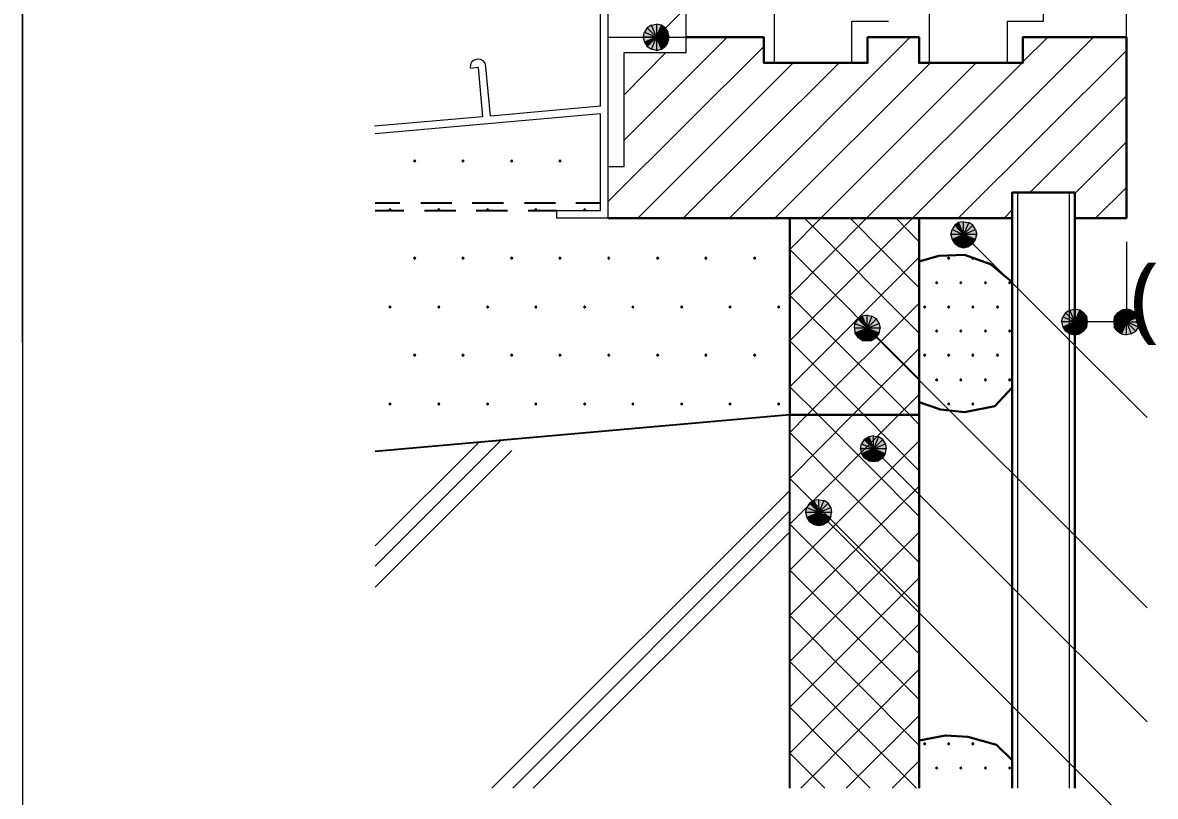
# Model space of a CAD drawing. Header units: millimetres. Extents: x 0 to 420, y 0 to 297.
# Drawn here: x 118.17 to 161.9, y 174.21 to 204.08 of the extents above; entities that cross this region are included whole.
import ezdxf
from ezdxf.enums import TextEntityAlignment as Align

# ---------------------------------------------------------------- set-up
doc = ezdxf.new("R2010")
doc.units = ezdxf.units.MM
doc.styles.add('kst32b', font='NotoSansJP-Variable.ttf')

msp = doc.modelspace()

# ---------------------------------------------------------------- hatches: boundary and pattern name
h = msp.add_hatch(color=7)
h.paths.add_polyline_path([(142.282, 203.877), (142.177, 203.708), (142.642, 203.517), (142.282, 203.877)])
h.paths.add_polyline_path([(142.177, 203.708), (142.642, 203.517), (142.134, 203.517), (142.177, 203.708)])
h.paths.add_polyline_path([(142.642, 203.517), (142.134, 203.517), (142.177, 203.327), (142.642, 203.517)])
h = msp.add_hatch(color=7)
h.paths.add_polyline_path([(142.833, 203.983), (142.642, 204.025), (142.642, 203.517), (142.833, 203.983)])
h.paths.add_polyline_path([(142.642, 204.025), (142.642, 203.517), (142.452, 203.983), (142.642, 204.025)])
h.paths.add_polyline_path([(142.642, 203.517), (142.452, 203.983), (142.282, 203.877), (142.642, 203.517)])
h = msp.add_hatch(color=7)
h.paths.add_polyline_path([(143.129, 203.517), (143.087, 203.708), (142.642, 203.517), (143.129, 203.517)])
h.paths.add_polyline_path([(143.087, 203.708), (142.642, 203.517), (142.981, 203.877), (143.087, 203.708)])
h.paths.add_polyline_path([(142.642, 203.517), (142.981, 203.877), (142.833, 203.983), (142.642, 203.517)])
for points in [[(142.177, 203.327), (142.282, 203.158), (142.642, 203.517), (142.177, 203.327)], [(133.308, 198.776), (133.287, 198.755), (133.265, 198.734), (133.287, 198.713), (133.308, 198.691), (133.329, 198.713), (133.35, 198.734), (133.329, 198.755), (133.308, 198.776)], [(135.17, 198.776), (135.149, 198.755), (135.128, 198.734), (135.149, 198.713), (135.17, 198.691), (135.192, 198.713), (135.213, 198.734), (135.192, 198.755), (135.17, 198.776)], [(137.054, 198.776), (137.033, 198.755), (137.012, 198.734), (137.033, 198.713), (137.054, 198.691), (137.075, 198.713), (137.096, 198.734), (137.075, 198.755), (137.054, 198.776)], [(138.917, 198.776), (138.896, 198.755), (138.875, 198.734), (138.896, 198.713), (138.917, 198.691), (138.938, 198.713), (138.959, 198.734), (138.938, 198.755), (138.917, 198.776)], [(132.355, 196.892), (132.334, 196.871), (132.313, 196.85), (132.334, 196.829), (132.355, 196.808), (132.376, 196.829), (132.397, 196.85), (132.376, 196.871), (132.355, 196.892)], [(134.239, 196.892), (134.218, 196.871), (134.197, 196.85), (134.218, 196.829), (134.239, 196.808), (134.26, 196.829), (134.281, 196.85), (134.26, 196.871), (134.239, 196.892)], [(136.123, 196.892), (136.102, 196.871), (136.08, 196.85), (136.102, 196.829), (136.123, 196.808), (136.144, 196.829), (136.165, 196.85), (136.144, 196.871), (136.123, 196.892)], [(137.986, 196.892), (137.964, 196.871), (137.943, 196.85), (137.964, 196.829), (137.986, 196.808), (138.007, 196.829), (138.028, 196.85), (138.007, 196.871), (137.986, 196.892)], [(139.869, 196.892), (139.848, 196.871), (139.827, 196.85), (139.848, 196.829), (139.869, 196.808), (139.891, 196.829), (139.912, 196.85), (139.891, 196.871), (139.869, 196.892)], [(154.305, 196.363), (154.157, 196.257), (154.496, 195.897), (154.305, 196.363)], [(133.308, 195.03), (133.287, 195.008), (133.265, 194.987), (133.287, 194.966), (133.308, 194.945), (133.329, 194.966), (133.35, 194.987), (133.329, 195.008), (133.308, 195.03)], [(135.17, 195.03), (135.149, 195.008), (135.128, 194.987), (135.149, 194.966), (135.17, 194.945), (135.192, 194.966), (135.213, 194.987), (135.192, 195.008), (135.17, 195.03)], [(137.054, 195.03), (137.033, 195.008), (137.012, 194.987), (137.033, 194.966), (137.054, 194.945), (137.075, 194.966), (137.096, 194.987), (137.075, 195.008), (137.054, 195.03)], [(138.917, 195.03), (138.896, 195.008), (138.875, 194.987), (138.896, 194.966), (138.917, 194.945), (138.938, 194.966), (138.959, 194.987), (138.938, 195.008), (138.917, 195.03)], [(140.801, 195.03), (140.779, 195.008), (140.758, 194.987), (140.779, 194.966), (140.801, 194.945), (140.822, 194.966), (140.843, 194.987), (140.822, 195.008), (140.801, 195.03)], [(142.685, 195.03), (142.663, 195.008), (142.642, 194.987), (142.663, 194.966), (142.685, 194.945), (142.706, 194.966), (142.727, 194.987), (142.706, 195.008), (142.685, 195.03)], [(144.547, 195.03), (144.526, 195.008), (144.505, 194.987), (144.526, 194.966), (144.547, 194.945), (144.568, 194.966), (144.59, 194.987), (144.568, 195.008), (144.547, 195.03)], [(146.431, 195.03), (146.41, 195.008), (146.389, 194.987), (146.41, 194.966), (146.431, 194.945), (146.452, 194.966), (146.473, 194.987), (146.452, 195.008), (146.431, 195.03)], [(153.924, 195.03), (153.903, 195.008), (153.882, 194.987), (153.903, 194.966), (153.924, 194.945), (153.945, 194.966), (153.966, 194.987), (153.945, 195.008), (153.924, 195.03)], [(154.855, 195.03), (154.834, 195.008), (154.813, 194.987), (154.834, 194.966), (154.855, 194.945), (154.877, 194.966), (154.898, 194.987), (154.877, 195.008), (154.855, 195.03)], [(153.458, 194.077), (153.437, 194.056), (153.416, 194.035), (153.437, 194.014), (153.458, 193.992), (153.479, 194.014), (153.501, 194.035), (153.479, 194.056), (153.458, 194.077)], [(154.39, 194.077), (154.369, 194.056), (154.347, 194.035), (154.369, 194.014), (154.39, 193.992), (154.411, 194.014), (154.432, 194.035), (154.411, 194.056), (154.39, 194.077)], [(155.342, 194.077), (155.321, 194.056), (155.3, 194.035), (155.321, 194.014), (155.342, 193.992), (155.363, 194.014), (155.385, 194.035), (155.363, 194.056), (155.342, 194.077)], [(156.274, 194.077), (156.252, 194.056), (156.231, 194.035), (156.252, 194.014), (156.274, 193.992), (156.295, 194.014), (156.316, 194.035), (156.295, 194.056), (156.274, 194.077)], [(132.355, 193.146), (132.334, 193.125), (132.313, 193.104), (132.334, 193.082), (132.355, 193.061), (132.376, 193.082), (132.397, 193.104), (132.376, 193.125), (132.355, 193.146)], [(134.239, 193.146), (134.218, 193.125), (134.197, 193.104), (134.218, 193.082), (134.239, 193.061), (134.26, 193.082), (134.281, 193.104), (134.26, 193.125), (134.239, 193.146)], [(136.123, 193.146), (136.102, 193.125), (136.08, 193.104), (136.102, 193.082), (136.123, 193.061), (136.144, 193.082), (136.165, 193.104), (136.144, 193.125), (136.123, 193.146)], [(137.986, 193.146), (137.964, 193.125), (137.943, 193.104), (137.964, 193.082), (137.986, 193.061), (138.007, 193.082), (138.028, 193.104), (138.007, 193.125), (137.986, 193.146)], [(139.869, 193.146), (139.848, 193.125), (139.827, 193.104), (139.848, 193.082), (139.869, 193.061), (139.891, 193.082), (139.912, 193.104), (139.891, 193.125), (139.869, 193.146)], [(141.732, 193.146), (141.711, 193.125), (141.69, 193.104), (141.711, 193.082), (141.732, 193.061), (141.753, 193.082), (141.774, 193.104), (141.753, 193.125), (141.732, 193.146)], [(143.616, 193.146), (143.595, 193.125), (143.574, 193.104), (143.595, 193.082), (143.616, 193.061), (143.637, 193.082), (143.658, 193.104), (143.637, 193.125), (143.616, 193.146)], [(145.479, 193.146), (145.457, 193.125), (145.436, 193.104), (145.457, 193.082), (145.479, 193.061), (145.5, 193.082), (145.521, 193.104), (145.5, 193.125), (145.479, 193.146)], [(147.362, 193.146), (147.341, 193.125), (147.32, 193.104), (147.341, 193.082), (147.362, 193.061), (147.384, 193.082), (147.405, 193.104), (147.384, 193.125), (147.362, 193.146)], [(152.993, 193.146), (152.971, 193.125), (152.95, 193.104), (152.971, 193.082), (152.993, 193.061), (153.014, 193.082), (153.035, 193.104), (153.014, 193.125), (152.993, 193.146)], [(153.924, 193.146), (153.903, 193.125), (153.882, 193.104), (153.903, 193.082), (153.924, 193.061), (153.945, 193.082), (153.966, 193.104), (153.945, 193.125), (153.924, 193.146)], [(154.855, 193.146), (154.834, 193.125), (154.813, 193.104), (154.834, 193.082), (154.855, 193.061), (154.877, 193.082), (154.898, 193.104), (154.877, 193.125), (154.855, 193.146)], [(155.808, 193.146), (155.787, 193.125), (155.766, 193.104), (155.787, 193.082), (155.808, 193.061), (155.829, 193.082), (155.85, 193.104), (155.829, 193.125), (155.808, 193.146)], [(150.58, 192.744), (150.41, 192.638), (150.77, 192.278), (150.58, 192.744)], [(159.258, 192.32), (159.279, 192.532), (158.792, 192.532), (159.258, 192.32)], [(160.316, 192.722), (160.295, 192.532), (160.782, 192.532), (160.316, 192.722)], [(153.458, 192.214), (153.437, 192.193), (153.416, 192.172), (153.437, 192.151), (153.458, 192.13), (153.479, 192.151), (153.501, 192.172), (153.479, 192.193), (153.458, 192.214)], [(154.39, 192.214), (154.369, 192.193), (154.347, 192.172), (154.369, 192.151), (154.39, 192.13), (154.411, 192.151), (154.432, 192.172), (154.411, 192.193), (154.39, 192.214)], [(155.342, 192.214), (155.321, 192.193), (155.3, 192.172), (155.321, 192.151), (155.342, 192.13), (155.363, 192.151), (155.385, 192.172), (155.363, 192.193), (155.342, 192.214)], [(156.274, 192.214), (156.252, 192.193), (156.231, 192.172), (156.252, 192.151), (156.274, 192.13), (156.295, 192.151), (156.316, 192.172), (156.295, 192.193), (156.274, 192.214)], [(133.308, 191.283), (133.287, 191.262), (133.265, 191.241), (133.287, 191.22), (133.308, 191.198), (133.329, 191.22), (133.35, 191.241), (133.329, 191.262), (133.308, 191.283)], [(135.17, 191.283), (135.149, 191.262), (135.128, 191.241), (135.149, 191.22), (135.17, 191.198), (135.192, 191.22), (135.213, 191.241), (135.192, 191.262), (135.17, 191.283)], [(137.054, 191.283), (137.033, 191.262), (137.012, 191.241), (137.033, 191.22), (137.054, 191.198), (137.075, 191.22), (137.096, 191.241), (137.075, 191.262), (137.054, 191.283)], [(138.917, 191.283), (138.896, 191.262), (138.875, 191.241), (138.896, 191.22), (138.917, 191.198), (138.938, 191.22), (138.959, 191.241), (138.938, 191.262), (138.917, 191.283)], [(140.801, 191.283), (140.779, 191.262), (140.758, 191.241), (140.779, 191.22), (140.801, 191.198), (140.822, 191.22), (140.843, 191.241), (140.822, 191.262), (140.801, 191.283)], [(142.685, 191.283), (142.663, 191.262), (142.642, 191.241), (142.663, 191.22), (142.685, 191.198), (142.706, 191.22), (142.727, 191.241), (142.706, 191.262), (142.685, 191.283)], [(144.547, 191.283), (144.526, 191.262), (144.505, 191.241), (144.526, 191.22), (144.547, 191.198), (144.568, 191.22), (144.59, 191.241), (144.568, 191.262), (144.547, 191.283)], [(146.431, 191.283), (146.41, 191.262), (146.389, 191.241), (146.41, 191.22), (146.431, 191.198), (146.452, 191.22), (146.473, 191.241), (146.452, 191.262), (146.431, 191.283)], [(152.993, 191.283), (152.971, 191.262), (152.95, 191.241), (152.971, 191.22), (152.993, 191.198), (153.014, 191.22), (153.035, 191.241), (153.014, 191.262), (152.993, 191.283)], [(153.924, 191.283), (153.903, 191.262), (153.882, 191.241), (153.903, 191.22), (153.924, 191.198), (153.945, 191.22), (153.966, 191.241), (153.945, 191.262), (153.924, 191.283)], [(154.855, 191.283), (154.834, 191.262), (154.813, 191.241), (154.834, 191.22), (154.855, 191.198), (154.877, 191.22), (154.898, 191.241), (154.877, 191.262), (154.855, 191.283)], [(155.808, 191.283), (155.787, 191.262), (155.766, 191.241), (155.787, 191.22), (155.808, 191.198), (155.829, 191.22), (155.85, 191.241), (155.829, 191.262), (155.808, 191.283)], [(153.458, 190.331), (153.437, 190.309), (153.416, 190.288), (153.437, 190.267), (153.458, 190.246), (153.479, 190.267), (153.501, 190.288), (153.479, 190.309), (153.458, 190.331)], [(154.39, 190.331), (154.369, 190.309), (154.347, 190.288), (154.369, 190.267), (154.39, 190.246), (154.411, 190.267), (154.432, 190.288), (154.411, 190.309), (154.39, 190.331)], [(155.342, 190.331), (155.321, 190.309), (155.3, 190.288), (155.321, 190.267), (155.342, 190.246), (155.363, 190.267), (155.385, 190.288), (155.363, 190.309), (155.342, 190.331)], [(156.274, 190.331), (156.252, 190.309), (156.231, 190.288), (156.252, 190.267), (156.274, 190.246), (156.295, 190.267), (156.316, 190.288), (156.295, 190.309), (156.274, 190.331)], [(132.355, 189.399), (132.334, 189.378), (132.313, 189.357), (132.334, 189.336), (132.355, 189.315), (132.376, 189.336), (132.397, 189.357), (132.376, 189.378), (132.355, 189.399)], [(134.239, 189.399), (134.218, 189.378), (134.197, 189.357), (134.218, 189.336), (134.239, 189.315), (134.26, 189.336), (134.281, 189.357), (134.26, 189.378), (134.239, 189.399)], [(136.123, 189.399), (136.102, 189.378), (136.08, 189.357), (136.102, 189.336), (136.123, 189.315), (136.144, 189.336), (136.165, 189.357), (136.144, 189.378), (136.123, 189.399)], [(137.986, 189.399), (137.964, 189.378), (137.943, 189.357), (137.964, 189.336), (137.986, 189.315), (138.007, 189.336), (138.028, 189.357), (138.007, 189.378), (137.986, 189.399)], [(139.869, 189.399), (139.848, 189.378), (139.827, 189.357), (139.848, 189.336), (139.869, 189.315), (139.891, 189.336), (139.912, 189.357), (139.891, 189.378), (139.869, 189.399)], [(141.732, 189.399), (141.711, 189.378), (141.69, 189.357), (141.711, 189.336), (141.732, 189.315), (141.753, 189.336), (141.774, 189.357), (141.753, 189.378), (141.732, 189.399)], [(143.616, 189.399), (143.595, 189.378), (143.574, 189.357), (143.595, 189.336), (143.616, 189.315), (143.637, 189.336), (143.658, 189.357), (143.637, 189.378), (143.616, 189.399)], [(145.479, 189.399), (145.457, 189.378), (145.436, 189.357), (145.457, 189.336), (145.479, 189.315), (145.5, 189.336), (145.521, 189.357), (145.5, 189.378), (145.479, 189.399)], [(147.362, 189.399), (147.341, 189.378), (147.32, 189.357), (147.341, 189.336), (147.362, 189.315), (147.384, 189.336), (147.405, 189.357), (147.384, 189.378), (147.362, 189.399)], [(153.924, 189.399), (153.903, 189.378), (153.882, 189.357), (153.903, 189.336), (153.924, 189.315), (153.945, 189.336), (153.966, 189.357), (153.945, 189.378), (153.924, 189.399)], [(154.855, 189.399), (154.834, 189.378), (154.813, 189.357), (154.834, 189.336), (154.855, 189.315), (154.877, 189.336), (154.898, 189.357), (154.877, 189.378), (154.855, 189.399)], [(150.834, 188.087), (150.664, 187.981), (151.024, 187.621), (150.834, 188.087)], [(148.717, 185.632), (148.548, 185.526), (148.908, 185.166), (148.717, 185.632)], [(152.993, 176.276), (152.971, 176.255), (152.95, 176.234), (152.971, 176.212), (152.993, 176.191), (153.014, 176.212), (153.035, 176.234), (153.014, 176.255), (152.993, 176.276)], [(153.924, 176.276), (153.903, 176.255), (153.882, 176.234), (153.903, 176.212), (153.924, 176.191), (153.945, 176.212), (153.966, 176.234), (153.945, 176.255), (153.924, 176.276)], [(154.855, 176.276), (154.834, 176.255), (154.813, 176.234), (154.834, 176.212), (154.855, 176.191), (154.877, 176.212), (154.898, 176.234), (154.877, 176.255), (154.855, 176.276)], [(153.458, 175.345), (153.437, 175.323), (153.416, 175.302), (153.437, 175.281), (153.458, 175.26), (153.479, 175.281), (153.501, 175.302), (153.479, 175.323), (153.458, 175.345)], [(154.39, 175.345), (154.369, 175.323), (154.347, 175.302), (154.369, 175.281), (154.39, 175.26), (154.411, 175.281), (154.432, 175.302), (154.411, 175.323), (154.39, 175.345)], [(155.342, 175.345), (155.321, 175.323), (155.3, 175.302), (155.321, 175.281), (155.342, 175.26), (155.363, 175.281), (155.385, 175.302), (155.363, 175.323), (155.342, 175.345)], [(156.274, 175.345), (156.252, 175.323), (156.231, 175.302), (156.252, 175.281), (156.274, 175.26), (156.295, 175.281), (156.316, 175.302), (156.295, 175.323), (156.274, 175.345)]]:
    msp.add_hatch(color=7).paths.add_polyline_path(points)
h = msp.add_hatch(color=7)
h.paths.add_polyline_path([(142.282, 203.158), (142.452, 203.052), (142.642, 203.517), (142.282, 203.158)])
h.paths.add_polyline_path([(142.452, 203.052), (142.642, 203.517), (142.642, 203.009), (142.452, 203.052)])
h.paths.add_polyline_path([(142.642, 203.517), (142.642, 203.009), (142.833, 203.052), (142.642, 203.517)])
h = msp.add_hatch(color=7)
h.paths.add_polyline_path([(142.833, 203.052), (142.981, 203.158), (142.642, 203.517), (142.833, 203.052)])
h.paths.add_polyline_path([(142.981, 203.158), (142.642, 203.517), (143.087, 203.327), (142.981, 203.158)])
h.paths.add_polyline_path([(142.642, 203.517), (143.087, 203.327), (143.129, 203.517), (142.642, 203.517)])
h = msp.add_hatch(color=7)
h.paths.add_polyline_path([(154.855, 196.257), (154.707, 196.363), (154.496, 195.897), (154.855, 196.257)])
h.paths.add_polyline_path([(154.707, 196.363), (154.496, 195.897), (154.496, 196.384), (154.707, 196.363)])
h.paths.add_polyline_path([(154.496, 195.897), (154.496, 196.384), (154.305, 196.363), (154.496, 195.897)])
h = msp.add_hatch(color=7)
h.paths.add_polyline_path([(154.157, 196.257), (154.051, 196.088), (154.496, 195.897), (154.157, 196.257)])
h.paths.add_polyline_path([(154.051, 196.088), (154.496, 195.897), (154.009, 195.897), (154.051, 196.088)])
h.paths.add_polyline_path([(154.496, 195.897), (154.009, 195.897), (154.051, 195.707), (154.496, 195.897)])
h = msp.add_hatch(color=7)
h.paths.add_polyline_path([(154.961, 195.707), (155.004, 195.897), (154.496, 195.897), (154.961, 195.707)])
h.paths.add_polyline_path([(155.004, 195.897), (154.496, 195.897), (154.961, 196.088), (155.004, 195.897)])
h.paths.add_polyline_path([(154.496, 195.897), (154.961, 196.088), (154.855, 196.257), (154.496, 195.897)])
h = msp.add_hatch(color=7)
h.paths.add_polyline_path([(154.051, 195.707), (154.157, 195.538), (154.496, 195.897), (154.051, 195.707)])
h.paths.add_polyline_path([(154.157, 195.538), (154.496, 195.897), (154.305, 195.432), (154.157, 195.538)])
h.paths.add_polyline_path([(154.496, 195.897), (154.305, 195.432), (154.496, 195.389), (154.496, 195.897)])
h = msp.add_hatch(color=7)
h.paths.add_polyline_path([(154.496, 195.389), (154.707, 195.432), (154.496, 195.897), (154.496, 195.389)])
h.paths.add_polyline_path([(154.707, 195.432), (154.496, 195.897), (154.855, 195.538), (154.707, 195.432)])
h.paths.add_polyline_path([(154.496, 195.897), (154.855, 195.538), (154.961, 195.707), (154.496, 195.897)])
h = msp.add_hatch(color=7)
h.paths.add_polyline_path([(158.433, 192.871), (158.327, 192.722), (158.792, 192.532), (158.433, 192.871)])
h.paths.add_polyline_path([(158.327, 192.722), (158.792, 192.532), (158.284, 192.532), (158.327, 192.722)])
h.paths.add_polyline_path([(158.792, 192.532), (158.284, 192.532), (158.327, 192.32), (158.792, 192.532)])
h = msp.add_hatch(color=7)
h.paths.add_polyline_path([(158.983, 192.976), (158.792, 193.019), (158.792, 192.532), (158.983, 192.976)])
h.paths.add_polyline_path([(158.792, 193.019), (158.792, 192.532), (158.602, 192.976), (158.792, 193.019)])
h.paths.add_polyline_path([(158.792, 192.532), (158.602, 192.976), (158.433, 192.871), (158.792, 192.532)])
h = msp.add_hatch(color=7)
h.paths.add_polyline_path([(159.279, 192.532), (159.258, 192.722), (158.792, 192.532), (159.279, 192.532)])
h.paths.add_polyline_path([(159.258, 192.722), (158.792, 192.532), (159.131, 192.871), (159.258, 192.722)])
h.paths.add_polyline_path([(158.792, 192.532), (159.131, 192.871), (158.983, 192.976), (158.792, 192.532)])
h = msp.add_hatch(color=7)
h.paths.add_polyline_path([(160.782, 193.019), (160.592, 192.976), (160.782, 192.532), (160.782, 193.019)])
h.paths.add_polyline_path([(160.592, 192.976), (160.782, 192.532), (160.443, 192.871), (160.592, 192.976)])
h.paths.add_polyline_path([(160.782, 192.532), (160.443, 192.871), (160.316, 192.722), (160.782, 192.532)])
h = msp.add_hatch(color=7)
h.paths.add_polyline_path([(161.248, 192.722), (161.142, 192.871), (160.782, 192.532), (161.248, 192.722)])
h.paths.add_polyline_path([(161.142, 192.871), (160.782, 192.532), (160.972, 192.976), (161.142, 192.871)])
h.paths.add_polyline_path([(160.782, 192.532), (160.972, 192.976), (160.782, 193.019), (160.782, 192.532)])
h = msp.add_hatch(color=7)
h.paths.add_polyline_path([(150.41, 192.638), (150.304, 192.469), (150.77, 192.278), (150.41, 192.638)])
h.paths.add_polyline_path([(150.304, 192.469), (150.77, 192.278), (150.283, 192.278), (150.304, 192.469)])
h.paths.add_polyline_path([(150.77, 192.278), (150.283, 192.278), (150.304, 192.087), (150.77, 192.278)])
h = msp.add_hatch(color=7)
h.paths.add_polyline_path([(151.13, 192.638), (150.961, 192.744), (150.77, 192.278), (151.13, 192.638)])
h.paths.add_polyline_path([(150.961, 192.744), (150.77, 192.278), (150.77, 192.786), (150.961, 192.744)])
h.paths.add_polyline_path([(150.77, 192.278), (150.77, 192.786), (150.58, 192.744), (150.77, 192.278)])
h = msp.add_hatch(color=7)
h.paths.add_polyline_path([(151.236, 192.087), (151.278, 192.278), (150.77, 192.278), (151.236, 192.087)])
h.paths.add_polyline_path([(151.278, 192.278), (150.77, 192.278), (151.236, 192.469), (151.278, 192.278)])
h.paths.add_polyline_path([(150.77, 192.278), (151.236, 192.469), (151.13, 192.638), (150.77, 192.278)])
h = msp.add_hatch(color=7)
h.paths.add_polyline_path([(158.327, 192.32), (158.433, 192.172), (158.792, 192.532), (158.327, 192.32)])
h.paths.add_polyline_path([(158.433, 192.172), (158.792, 192.532), (158.602, 192.066), (158.433, 192.172)])
h.paths.add_polyline_path([(158.792, 192.532), (158.602, 192.066), (158.792, 192.024), (158.792, 192.532)])
h = msp.add_hatch(color=7)
h.paths.add_polyline_path([(158.792, 192.024), (158.983, 192.066), (158.792, 192.532), (158.792, 192.024)])
h.paths.add_polyline_path([(158.983, 192.066), (158.792, 192.532), (159.131, 192.172), (158.983, 192.066)])
h.paths.add_polyline_path([(158.792, 192.532), (159.131, 192.172), (159.258, 192.32), (158.792, 192.532)])
h = msp.add_hatch(color=7)
h.paths.add_polyline_path([(160.295, 192.532), (160.316, 192.32), (160.782, 192.532), (160.295, 192.532)])
h.paths.add_polyline_path([(160.316, 192.32), (160.782, 192.532), (160.443, 192.172), (160.316, 192.32)])
h.paths.add_polyline_path([(160.782, 192.532), (160.443, 192.172), (160.592, 192.066), (160.782, 192.532)])
h = msp.add_hatch(color=7)
h.paths.add_polyline_path([(160.592, 192.066), (160.782, 192.024), (160.782, 192.532), (160.592, 192.066)])
h.paths.add_polyline_path([(160.782, 192.024), (160.782, 192.532), (160.972, 192.066), (160.782, 192.024)])
h.paths.add_polyline_path([(160.782, 192.532), (160.972, 192.066), (161.142, 192.172), (160.782, 192.532)])
h = msp.add_hatch(color=7)
h.paths.add_polyline_path([(161.142, 192.172), (161.248, 192.32), (160.782, 192.532), (161.142, 192.172)])
h.paths.add_polyline_path([(161.248, 192.32), (160.782, 192.532), (161.29, 192.532), (161.248, 192.32)])
h.paths.add_polyline_path([(160.782, 192.532), (161.29, 192.532), (161.248, 192.722), (160.782, 192.532)])
h = msp.add_hatch(color=7)
h.paths.add_polyline_path([(150.304, 192.087), (150.41, 191.918), (150.77, 192.278), (150.304, 192.087)])
h.paths.add_polyline_path([(150.41, 191.918), (150.77, 192.278), (150.58, 191.812), (150.41, 191.918)])
h.paths.add_polyline_path([(150.77, 192.278), (150.58, 191.812), (150.77, 191.791), (150.77, 192.278)])
h = msp.add_hatch(color=7)
h.paths.add_polyline_path([(150.77, 191.791), (150.961, 191.812), (150.77, 192.278), (150.77, 191.791)])
h.paths.add_polyline_path([(150.961, 191.812), (150.77, 192.278), (151.13, 191.918), (150.961, 191.812)])
h.paths.add_polyline_path([(150.77, 192.278), (151.13, 191.918), (151.236, 192.087), (150.77, 192.278)])
h = msp.add_hatch(color=7)
h.paths.add_polyline_path([(151.384, 187.981), (151.215, 188.087), (151.024, 187.621), (151.384, 187.981)])
h.paths.add_polyline_path([(151.215, 188.087), (151.024, 187.621), (151.024, 188.129), (151.215, 188.087)])
h.paths.add_polyline_path([(151.024, 187.621), (151.024, 188.129), (150.834, 188.087), (151.024, 187.621)])
h = msp.add_hatch(color=7)
h.paths.add_polyline_path([(150.664, 187.981), (150.559, 187.812), (151.024, 187.621), (150.664, 187.981)])
h.paths.add_polyline_path([(150.559, 187.812), (151.024, 187.621), (150.516, 187.621), (150.559, 187.812)])
h.paths.add_polyline_path([(151.024, 187.621), (150.516, 187.621), (150.559, 187.431), (151.024, 187.621)])
h = msp.add_hatch(color=7)
h.paths.add_polyline_path([(150.559, 187.431), (150.664, 187.283), (151.024, 187.621), (150.559, 187.431)])
h.paths.add_polyline_path([(150.664, 187.283), (151.024, 187.621), (150.834, 187.156), (150.664, 187.283)])
h.paths.add_polyline_path([(151.024, 187.621), (150.834, 187.156), (151.024, 187.134), (151.024, 187.621)])
h = msp.add_hatch(color=7)
h.paths.add_polyline_path([(151.49, 187.431), (151.511, 187.621), (151.024, 187.621), (151.49, 187.431)])
h.paths.add_polyline_path([(151.511, 187.621), (151.024, 187.621), (151.49, 187.812), (151.511, 187.621)])
h.paths.add_polyline_path([(151.024, 187.621), (151.49, 187.812), (151.384, 187.981), (151.024, 187.621)])
h = msp.add_hatch(color=7)
h.paths.add_polyline_path([(151.024, 187.134), (151.215, 187.156), (151.024, 187.621), (151.024, 187.134)])
h.paths.add_polyline_path([(151.215, 187.156), (151.024, 187.621), (151.384, 187.283), (151.215, 187.156)])
h.paths.add_polyline_path([(151.024, 187.621), (151.384, 187.283), (151.49, 187.431), (151.024, 187.621)])
h = msp.add_hatch(color=7)
h.paths.add_polyline_path([(148.548, 185.526), (148.442, 185.356), (148.908, 185.166), (148.548, 185.526)])
h.paths.add_polyline_path([(148.442, 185.356), (148.908, 185.166), (148.4, 185.166), (148.442, 185.356)])
h.paths.add_polyline_path([(148.908, 185.166), (148.4, 185.166), (148.442, 184.975), (148.908, 185.166)])
h = msp.add_hatch(color=7)
h.paths.add_polyline_path([(149.267, 185.526), (149.098, 185.632), (148.908, 185.166), (149.267, 185.526)])
h.paths.add_polyline_path([(149.098, 185.632), (148.908, 185.166), (148.908, 185.653), (149.098, 185.632)])
h.paths.add_polyline_path([(148.908, 185.166), (148.908, 185.653), (148.717, 185.632), (148.908, 185.166)])
h = msp.add_hatch(color=7)
h.paths.add_polyline_path([(149.373, 184.975), (149.394, 185.166), (148.908, 185.166), (149.373, 184.975)])
h.paths.add_polyline_path([(149.394, 185.166), (148.908, 185.166), (149.373, 185.356), (149.394, 185.166)])
h.paths.add_polyline_path([(148.908, 185.166), (149.373, 185.356), (149.267, 185.526), (148.908, 185.166)])
h = msp.add_hatch(color=7)
h.paths.add_polyline_path([(148.442, 184.975), (148.548, 184.806), (148.908, 185.166), (148.442, 184.975)])
h.paths.add_polyline_path([(148.548, 184.806), (148.908, 185.166), (148.717, 184.7), (148.548, 184.806)])
h.paths.add_polyline_path([(148.908, 185.166), (148.717, 184.7), (148.908, 184.658), (148.908, 185.166)])
h = msp.add_hatch(color=7)
h.paths.add_polyline_path([(148.908, 184.658), (149.098, 184.7), (148.908, 185.166), (148.908, 184.658)])
h.paths.add_polyline_path([(149.098, 184.7), (148.908, 185.166), (149.267, 184.806), (149.098, 184.7)])
h.paths.add_polyline_path([(148.908, 185.166), (149.267, 184.806), (149.373, 184.975), (148.908, 185.166)])

# ---------------------------------------------------------------- linework, layer by layer
at = {"lineweight": 13}
for points in [[(118.174, 191.728), (118.174, 285.983), (118.174, 45.995)], [(140.779, 196.532), (140.779, 219.52)], [(143.785, 203.517), (143.785, 219.52)], [(147.193, 202.523), (147.193, 219.52)], [(156.189, 202.523), (156.189, 204.131), (157.586, 204.131), (157.586, 219.52)], [(160.782, 203.517), (160.782, 219.52)], [(153.183, 202.523), (153.183, 215.604)], [(142.642, 203.517), (150.728, 211.603)], [(140.483, 200.85), (140.483, 206.227)], [(150.178, 202.523), (150.178, 204.131), (151.596, 204.131)], [(140.779, 203.517), (143.785, 203.517)], [(141.393, 199.538), (145.373, 203.517)], [(143.785, 202.925), (143.785, 203.517)], [(145.457, 196.532), (152.442, 203.517)], [(152.527, 196.532), (159.512, 203.517)], [(156.782, 202.565), (157.755, 203.517)], [(140.779, 197.167), (146.791, 203.158)], [(141.393, 201.295), (143.002, 202.925)], [(141.393, 198.522), (141.393, 202.925), (143.785, 202.925)], [(154.284, 196.532), (160.782, 203.009)], [(136.058, 202.391), (136.024, 202.508), (135.95, 202.599), (135.847, 202.656), (135.726, 202.67), (135.609, 202.635), (135.517, 202.561), (135.46, 202.458), (135.447, 202.337)], [(141.922, 196.532), (147.913, 202.523)], [(143.679, 196.532), (149.691, 202.523)], [(147.214, 196.532), (153.226, 202.523)], [(148.992, 196.532), (154.982, 202.523)], [(150.749, 196.532), (156.76, 202.523)], [(135.763, 202.353), (135.932, 200.448), (131.762, 200.088)], [(135.763, 202.353), (135.467, 202.311)], [(136.229, 200.47), (136.059, 202.374)], [(157.057, 197.527), (160.782, 201.253)], [(140.483, 200.85), (136.229, 200.47)], [(140.483, 200.554), (131.784, 199.792)], [(140.483, 196.829), (140.483, 200.554)], [(158.792, 197.485), (160.782, 199.475)], [(140.779, 198.522), (141.393, 198.522)], [(159.597, 196.532), (160.782, 197.718)], [(156.591, 174.519), (156.591, 197.527)], [(158.581, 174.519), (158.581, 197.527)], [(140.779, 196.532), (138.79, 196.532), (138.79, 196.829), (140.483, 196.829)], [(156.062, 196.532), (156.379, 196.85)], [(147.786, 195.326), (148.992, 196.532)], [(147.786, 193.548), (150.749, 196.532)], [(147.786, 191.791), (152.527, 196.532)], [(152.781, 192.087), (148.357, 196.532)], [(152.781, 193.844), (150.114, 196.532)], [(152.781, 195.622), (151.892, 196.532)], [(154.496, 195.897), (161.586, 188.828)], [(160.782, 195.622), (160.782, 192.49)], [(152.781, 190.309), (147.786, 195.326)], [(147.786, 190.013), (152.781, 195.03)], [(152.781, 188.553), (152.421, 188.934), (147.786, 193.548)], [(147.786, 188.256), (148.463, 188.934), (152.781, 193.252)], [(160.782, 192.532), (158.792, 192.532)], [(150.77, 192.278), (161.586, 181.483)], [(152.781, 186.775), (150.643, 188.934), (147.786, 191.791)], [(147.786, 186.478), (150.22, 188.934), (152.781, 191.495)], [(152.781, 185.018), (148.886, 188.934), (147.786, 190.013)], [(147.786, 184.721), (151.998, 188.934), (152.781, 189.717)], [(152.781, 183.24), (147.786, 188.256)], [(131.784, 183.092), (136.652, 187.96)], [(131.784, 183.875), (135.784, 187.875)], [(147.786, 182.944), (152.781, 187.939)], [(151.024, 187.621), (161.586, 177.08)], [(131.784, 182.287), (137.054, 187.558)], [(152.781, 181.483), (147.786, 186.478)], [(136.292, 174.519), (147.786, 186.013)], [(147.786, 181.187), (152.781, 186.182)], [(137.096, 174.519), (147.786, 185.229)], [(148.908, 185.166), (161.586, 172.487)], [(152.781, 179.705), (147.786, 184.721)], [(137.88, 174.519), (147.786, 184.425)], [(147.786, 179.409), (152.781, 184.404)], [(152.781, 177.948), (147.786, 182.944)], [(147.786, 177.652), (152.781, 182.647)], [(152.781, 176.17), (147.786, 181.187)], [(147.786, 175.874), (152.781, 180.869)], [(152.675, 174.519), (147.786, 179.409)], [(148.209, 174.519), (152.781, 179.112)], [(150.897, 174.519), (147.786, 177.652)], [(149.966, 174.519), (152.781, 177.334)], [(149.14, 174.519), (147.786, 175.874)], [(151.744, 174.519), (152.781, 175.577)]]:
    msp.add_lwpolyline(points, dxfattribs=at)
at = {"lineweight": 0}
for points in [[(142.282, 203.877), (142.177, 203.708), (142.642, 203.517)], [(142.642, 203.517), (142.452, 203.983), (142.282, 203.877)], [(142.642, 204.025), (142.642, 203.517), (142.452, 203.983)], [(142.833, 203.983), (142.642, 204.025), (142.642, 203.517)], [(142.642, 203.517), (142.981, 203.877), (142.833, 203.983)], [(143.087, 203.708), (142.642, 203.517), (142.981, 203.877)], [(142.177, 203.708), (142.642, 203.517), (142.134, 203.517)], [(142.642, 203.517), (142.134, 203.517), (142.177, 203.327)], [(142.177, 203.327), (142.282, 203.158), (142.642, 203.517)], [(142.282, 203.158), (142.452, 203.052), (142.642, 203.517)], [(142.452, 203.052), (142.642, 203.517), (142.642, 203.009)], [(143.129, 203.517), (143.087, 203.708), (142.642, 203.517)], [(142.642, 203.517), (142.642, 203.009), (142.833, 203.052)], [(142.833, 203.052), (142.981, 203.158), (142.642, 203.517)], [(142.981, 203.158), (142.642, 203.517), (143.087, 203.327)], [(142.642, 203.517), (143.087, 203.327), (143.129, 203.517)], [(133.308, 198.776), (133.287, 198.755), (133.265, 198.734), (133.287, 198.713), (133.308, 198.691), (133.329, 198.713), (133.35, 198.734), (133.329, 198.755)], [(135.17, 198.776), (135.149, 198.755), (135.128, 198.734), (135.149, 198.713), (135.17, 198.691), (135.192, 198.713), (135.213, 198.734), (135.192, 198.755)], [(137.054, 198.776), (137.033, 198.755), (137.012, 198.734), (137.033, 198.713), (137.054, 198.691), (137.075, 198.713), (137.096, 198.734), (137.075, 198.755)], [(138.917, 198.776), (138.896, 198.755), (138.875, 198.734), (138.896, 198.713), (138.917, 198.691), (138.938, 198.713), (138.959, 198.734), (138.938, 198.755)], [(132.355, 196.892), (132.334, 196.871), (132.313, 196.85), (132.334, 196.829), (132.355, 196.808), (132.376, 196.829), (132.397, 196.85), (132.376, 196.871)], [(134.239, 196.892), (134.218, 196.871), (134.197, 196.85), (134.218, 196.829), (134.239, 196.808), (134.26, 196.829), (134.281, 196.85), (134.26, 196.871)], [(136.123, 196.892), (136.102, 196.871), (136.08, 196.85), (136.102, 196.829), (136.123, 196.808), (136.144, 196.829), (136.165, 196.85), (136.144, 196.871)], [(137.986, 196.892), (137.964, 196.871), (137.943, 196.85), (137.964, 196.829), (137.986, 196.808), (138.007, 196.829), (138.028, 196.85), (138.007, 196.871)], [(139.869, 196.892), (139.848, 196.871), (139.827, 196.85), (139.848, 196.829), (139.869, 196.808), (139.891, 196.829), (139.912, 196.85), (139.891, 196.871)], [(154.305, 196.363), (154.157, 196.257), (154.496, 195.897)], [(154.496, 195.897), (154.496, 196.384), (154.305, 196.363)], [(154.707, 196.363), (154.496, 195.897), (154.496, 196.384)], [(154.855, 196.257), (154.707, 196.363), (154.496, 195.897)], [(154.051, 196.088), (154.496, 195.897), (154.009, 195.897)], [(154.157, 196.257), (154.051, 196.088), (154.496, 195.897)], [(154.496, 195.897), (154.961, 196.088), (154.855, 196.257)], [(155.004, 195.897), (154.496, 195.897), (154.961, 196.088)], [(154.496, 195.897), (154.009, 195.897), (154.051, 195.707)], [(154.051, 195.707), (154.157, 195.538), (154.496, 195.897)], [(154.157, 195.538), (154.496, 195.897), (154.305, 195.432)], [(154.496, 195.897), (154.305, 195.432), (154.496, 195.389)], [(154.496, 195.389), (154.707, 195.432), (154.496, 195.897)], [(154.707, 195.432), (154.496, 195.897), (154.855, 195.538)], [(154.496, 195.897), (154.855, 195.538), (154.961, 195.707)], [(154.961, 195.707), (155.004, 195.897), (154.496, 195.897)], [(133.308, 195.03), (133.287, 195.008), (133.265, 194.987), (133.287, 194.966), (133.308, 194.945), (133.329, 194.966), (133.35, 194.987), (133.329, 195.008)], [(135.17, 195.03), (135.149, 195.008), (135.128, 194.987), (135.149, 194.966), (135.17, 194.945), (135.192, 194.966), (135.213, 194.987), (135.192, 195.008)], [(137.054, 195.03), (137.033, 195.008), (137.012, 194.987), (137.033, 194.966), (137.054, 194.945), (137.075, 194.966), (137.096, 194.987), (137.075, 195.008)], [(138.917, 195.03), (138.896, 195.008), (138.875, 194.987), (138.896, 194.966), (138.917, 194.945), (138.938, 194.966), (138.959, 194.987), (138.938, 195.008)], [(140.801, 195.03), (140.779, 195.008), (140.758, 194.987), (140.779, 194.966), (140.801, 194.945), (140.822, 194.966), (140.843, 194.987), (140.822, 195.008)], [(142.685, 195.03), (142.663, 195.008), (142.642, 194.987), (142.663, 194.966), (142.685, 194.945), (142.706, 194.966), (142.727, 194.987), (142.706, 195.008)], [(144.547, 195.03), (144.526, 195.008), (144.505, 194.987), (144.526, 194.966), (144.547, 194.945), (144.568, 194.966), (144.59, 194.987), (144.568, 195.008)], [(146.431, 195.03), (146.41, 195.008), (146.389, 194.987), (146.41, 194.966), (146.431, 194.945), (146.452, 194.966), (146.473, 194.987), (146.452, 195.008)], [(132.355, 193.146), (132.334, 193.125), (132.313, 193.104), (132.334, 193.082), (132.355, 193.061), (132.376, 193.082), (132.397, 193.104), (132.376, 193.125)], [(134.239, 193.146), (134.218, 193.125), (134.197, 193.104), (134.218, 193.082), (134.239, 193.061), (134.26, 193.082), (134.281, 193.104), (134.26, 193.125)], [(136.123, 193.146), (136.102, 193.125), (136.08, 193.104), (136.102, 193.082), (136.123, 193.061), (136.144, 193.082), (136.165, 193.104), (136.144, 193.125)], [(137.986, 193.146), (137.964, 193.125), (137.943, 193.104), (137.964, 193.082), (137.986, 193.061), (138.007, 193.082), (138.028, 193.104), (138.007, 193.125)], [(139.869, 193.146), (139.848, 193.125), (139.827, 193.104), (139.848, 193.082), (139.869, 193.061), (139.891, 193.082), (139.912, 193.104), (139.891, 193.125)], [(141.732, 193.146), (141.711, 193.125), (141.69, 193.104), (141.711, 193.082), (141.732, 193.061), (141.753, 193.082), (141.774, 193.104), (141.753, 193.125)], [(143.616, 193.146), (143.595, 193.125), (143.574, 193.104), (143.595, 193.082), (143.616, 193.061), (143.637, 193.082), (143.658, 193.104), (143.637, 193.125)], [(145.479, 193.146), (145.457, 193.125), (145.436, 193.104), (145.457, 193.082), (145.479, 193.061), (145.5, 193.082), (145.521, 193.104), (145.5, 193.125)], [(147.362, 193.146), (147.341, 193.125), (147.32, 193.104), (147.341, 193.082), (147.362, 193.061), (147.384, 193.082), (147.405, 193.104), (147.384, 193.125)], [(158.433, 192.871), (158.327, 192.722), (158.792, 192.532)], [(158.792, 192.532), (158.602, 192.976), (158.433, 192.871)], [(158.792, 193.019), (158.792, 192.532), (158.602, 192.976)], [(158.983, 192.976), (158.792, 193.019), (158.792, 192.532)], [(158.792, 192.532), (159.131, 192.871), (158.983, 192.976)], [(159.258, 192.722), (158.792, 192.532), (159.131, 192.871)], [(160.782, 192.532), (160.443, 192.871), (160.316, 192.722)], [(160.592, 192.976), (160.782, 192.532), (160.443, 192.871)], [(160.782, 193.019), (160.592, 192.976), (160.782, 192.532)], [(160.782, 192.532), (160.972, 192.976), (160.782, 193.019)], [(161.142, 192.871), (160.782, 192.532), (160.972, 192.976)], [(161.248, 192.722), (161.142, 192.871), (160.782, 192.532)], [(150.304, 192.469), (150.77, 192.278), (150.283, 192.278)], [(150.41, 192.638), (150.304, 192.469), (150.77, 192.278)], [(150.58, 192.744), (150.41, 192.638), (150.77, 192.278)], [(150.77, 192.278), (150.77, 192.786), (150.58, 192.744)], [(150.961, 192.744), (150.77, 192.278), (150.77, 192.786)], [(151.13, 192.638), (150.961, 192.744), (150.77, 192.278)], [(150.77, 192.278), (151.236, 192.469), (151.13, 192.638)], [(151.278, 192.278), (150.77, 192.278), (151.236, 192.469)], [(158.327, 192.722), (158.792, 192.532), (158.284, 192.532)], [(158.792, 192.532), (158.284, 192.532), (158.327, 192.32)], [(158.327, 192.32), (158.433, 192.172), (158.792, 192.532)], [(158.433, 192.172), (158.792, 192.532), (158.602, 192.066)], [(158.792, 192.532), (158.602, 192.066), (158.792, 192.024)], [(159.279, 192.532), (159.258, 192.722), (158.792, 192.532)], [(158.792, 192.024), (158.983, 192.066), (158.792, 192.532)], [(158.983, 192.066), (158.792, 192.532), (159.131, 192.172)], [(158.792, 192.532), (159.131, 192.172), (159.258, 192.32)], [(159.258, 192.32), (159.279, 192.532), (158.792, 192.532)], [(160.316, 192.722), (160.295, 192.532), (160.782, 192.532)], [(160.295, 192.532), (160.316, 192.32), (160.782, 192.532)], [(160.316, 192.32), (160.782, 192.532), (160.443, 192.172)], [(160.782, 192.532), (160.443, 192.172), (160.592, 192.066)], [(160.592, 192.066), (160.782, 192.024), (160.782, 192.532)], [(160.782, 192.532), (161.29, 192.532), (161.248, 192.722)], [(160.782, 192.024), (160.782, 192.532), (160.972, 192.066)], [(160.782, 192.532), (160.972, 192.066), (161.142, 192.172)], [(161.142, 192.172), (161.248, 192.32), (160.782, 192.532)], [(161.248, 192.32), (160.782, 192.532), (161.29, 192.532)], [(150.77, 192.278), (150.283, 192.278), (150.304, 192.087)], [(150.304, 192.087), (150.41, 191.918), (150.77, 192.278)], [(150.41, 191.918), (150.77, 192.278), (150.58, 191.812)], [(150.77, 192.278), (150.58, 191.812), (150.77, 191.791)], [(150.77, 191.791), (150.961, 191.812), (150.77, 192.278)], [(150.961, 191.812), (150.77, 192.278), (151.13, 191.918)], [(150.77, 192.278), (151.13, 191.918), (151.236, 192.087)], [(151.236, 192.087), (151.278, 192.278), (150.77, 192.278)], [(133.308, 191.283), (133.287, 191.262), (133.265, 191.241), (133.287, 191.22), (133.308, 191.198), (133.329, 191.22), (133.35, 191.241), (133.329, 191.262)], [(135.17, 191.283), (135.149, 191.262), (135.128, 191.241), (135.149, 191.22), (135.17, 191.198), (135.192, 191.22), (135.213, 191.241), (135.192, 191.262)], [(137.054, 191.283), (137.033, 191.262), (137.012, 191.241), (137.033, 191.22), (137.054, 191.198), (137.075, 191.22), (137.096, 191.241), (137.075, 191.262)], [(138.917, 191.283), (138.896, 191.262), (138.875, 191.241), (138.896, 191.22), (138.917, 191.198), (138.938, 191.22), (138.959, 191.241), (138.938, 191.262)], [(140.801, 191.283), (140.779, 191.262), (140.758, 191.241), (140.779, 191.22), (140.801, 191.198), (140.822, 191.22), (140.843, 191.241), (140.822, 191.262)], [(142.685, 191.283), (142.663, 191.262), (142.642, 191.241), (142.663, 191.22), (142.685, 191.198), (142.706, 191.22), (142.727, 191.241), (142.706, 191.262)], [(144.547, 191.283), (144.526, 191.262), (144.505, 191.241), (144.526, 191.22), (144.547, 191.198), (144.568, 191.22), (144.59, 191.241), (144.568, 191.262)], [(146.431, 191.283), (146.41, 191.262), (146.389, 191.241), (146.41, 191.22), (146.431, 191.198), (146.452, 191.22), (146.473, 191.241), (146.452, 191.262)], [(132.355, 189.399), (132.334, 189.378), (132.313, 189.357), (132.334, 189.336), (132.355, 189.315), (132.376, 189.336), (132.397, 189.357), (132.376, 189.378)], [(134.239, 189.399), (134.218, 189.378), (134.197, 189.357), (134.218, 189.336), (134.239, 189.315), (134.26, 189.336), (134.281, 189.357), (134.26, 189.378)], [(136.123, 189.399), (136.102, 189.378), (136.08, 189.357), (136.102, 189.336), (136.123, 189.315), (136.144, 189.336), (136.165, 189.357), (136.144, 189.378)], [(137.986, 189.399), (137.964, 189.378), (137.943, 189.357), (137.964, 189.336), (137.986, 189.315), (138.007, 189.336), (138.028, 189.357), (138.007, 189.378)], [(139.869, 189.399), (139.848, 189.378), (139.827, 189.357), (139.848, 189.336), (139.869, 189.315), (139.891, 189.336), (139.912, 189.357), (139.891, 189.378)], [(141.732, 189.399), (141.711, 189.378), (141.69, 189.357), (141.711, 189.336), (141.732, 189.315), (141.753, 189.336), (141.774, 189.357), (141.753, 189.378)], [(143.616, 189.399), (143.595, 189.378), (143.574, 189.357), (143.595, 189.336), (143.616, 189.315), (143.637, 189.336), (143.658, 189.357), (143.637, 189.378)], [(145.479, 189.399), (145.457, 189.378), (145.436, 189.357), (145.457, 189.336), (145.479, 189.315), (145.5, 189.336), (145.521, 189.357), (145.5, 189.378)], [(147.362, 189.399), (147.341, 189.378), (147.32, 189.357), (147.341, 189.336), (147.362, 189.315), (147.384, 189.336), (147.405, 189.357), (147.384, 189.378)], [(150.834, 188.087), (150.664, 187.981), (151.024, 187.621)], [(151.024, 187.621), (151.024, 188.129), (150.834, 188.087)], [(151.215, 188.087), (151.024, 187.621), (151.024, 188.129)], [(151.384, 187.981), (151.215, 188.087), (151.024, 187.621)], [(150.559, 187.812), (151.024, 187.621), (150.516, 187.621)], [(151.024, 187.621), (150.516, 187.621), (150.559, 187.431)], [(150.664, 187.981), (150.559, 187.812), (151.024, 187.621)], [(150.559, 187.431), (150.664, 187.283), (151.024, 187.621)], [(150.664, 187.283), (151.024, 187.621), (150.834, 187.156)], [(151.024, 187.621), (150.834, 187.156), (151.024, 187.134)], [(151.024, 187.621), (151.49, 187.812), (151.384, 187.981)], [(151.511, 187.621), (151.024, 187.621), (151.49, 187.812)], [(151.024, 187.134), (151.215, 187.156), (151.024, 187.621)], [(151.215, 187.156), (151.024, 187.621), (151.384, 187.283)], [(151.024, 187.621), (151.384, 187.283), (151.49, 187.431)], [(151.49, 187.431), (151.511, 187.621), (151.024, 187.621)], [(148.548, 185.526), (148.442, 185.356), (148.908, 185.166)], [(148.717, 185.632), (148.548, 185.526), (148.908, 185.166)], [(148.908, 185.166), (148.908, 185.653), (148.717, 185.632)], [(149.098, 185.632), (148.908, 185.166), (148.908, 185.653)], [(149.267, 185.526), (149.098, 185.632), (148.908, 185.166)], [(148.908, 185.166), (149.373, 185.356), (149.267, 185.526)], [(148.442, 185.356), (148.908, 185.166), (148.4, 185.166)], [(148.908, 185.166), (148.4, 185.166), (148.442, 184.975)], [(148.442, 184.975), (148.548, 184.806), (148.908, 185.166)], [(148.548, 184.806), (148.908, 185.166), (148.717, 184.7)], [(148.908, 185.166), (148.717, 184.7), (148.908, 184.658)], [(149.394, 185.166), (148.908, 185.166), (149.373, 185.356)], [(148.908, 184.658), (149.098, 184.7), (148.908, 185.166)], [(149.098, 184.7), (148.908, 185.166), (149.267, 184.806)], [(148.908, 185.166), (149.267, 184.806), (149.373, 184.975)], [(149.373, 184.975), (149.394, 185.166), (148.908, 185.166)], [(152.993, 176.276), (152.971, 176.255), (152.95, 176.234), (152.971, 176.212), (152.993, 176.191), (153.014, 176.212), (153.035, 176.234), (153.014, 176.255)], [(153.924, 176.276), (153.903, 176.255), (153.882, 176.234), (153.903, 176.212), (153.924, 176.191), (153.945, 176.212), (153.966, 176.234), (153.945, 176.255)], [(154.855, 176.276), (154.834, 176.255), (154.813, 176.234), (154.834, 176.212), (154.855, 176.191), (154.877, 176.212), (154.898, 176.234), (154.877, 176.255)], [(153.458, 175.345), (153.437, 175.323), (153.416, 175.302), (153.437, 175.281), (153.458, 175.26), (153.479, 175.281), (153.501, 175.302), (153.479, 175.323)], [(154.39, 175.345), (154.369, 175.323), (154.347, 175.302), (154.369, 175.281), (154.39, 175.26), (154.411, 175.281), (154.432, 175.302), (154.411, 175.323)], [(155.342, 175.345), (155.321, 175.323), (155.3, 175.302), (155.321, 175.281), (155.342, 175.26), (155.363, 175.281), (155.385, 175.302), (155.363, 175.323)], [(156.274, 175.345), (156.252, 175.323), (156.231, 175.302), (156.252, 175.281), (156.274, 175.26), (156.295, 175.281), (156.316, 175.302), (156.295, 175.323)]]:
    msp.add_lwpolyline(points, close=True, dxfattribs=at)
at = {"lineweight": 30}
for points in [[(160.782, 196.532), (160.782, 203.517), (156.782, 203.517), (156.782, 202.523), (152.781, 202.523), (152.781, 203.517), (150.791, 203.517), (150.791, 202.523), (146.791, 202.523), (146.791, 203.517), (143.785, 203.517)], [(156.379, 174.519), (156.379, 197.527), (158.792, 197.527), (158.792, 174.519)], [(140.779, 196.532), (156.379, 196.532)], [(147.786, 188.934), (147.786, 196.532)], [(152.781, 174.519), (152.781, 196.532)], [(158.792, 196.532), (160.782, 196.532)], [(152.781, 194.86), (153.543, 195.072), (154.538, 195.114), (155.533, 194.754), (156.379, 194.056)], [(152.781, 189.421), (153.607, 189.145), (154.538, 189.039), (155.702, 189.272), (156.379, 189.992)], [(147.786, 188.934), (152.781, 188.934)], [(152.781, 176.361), (153.797, 176.551), (154.665, 176.509), (155.766, 176.191), (156.379, 175.599)]]:
    msp.add_lwpolyline(points, dxfattribs=at)
at = {"lineweight": 25}
for points in [[(131.784, 197.125), (132.736, 197.125)], [(131.784, 196.829), (132.884, 196.829)], [(133.541, 197.125), (134.747, 197.125)], [(133.689, 196.829), (134.895, 196.829)], [(135.53, 197.125), (136.737, 197.125)], [(135.678, 196.829), (136.885, 196.829)], [(137.541, 197.125), (138.747, 197.125)], [(137.689, 196.829), (138.79, 196.829)], [(139.531, 197.125), (140.483, 197.125)], [(147.786, 188.934), (131.784, 187.515)], [(147.786, 174.519), (147.786, 188.934)]]:
    msp.add_lwpolyline(points, dxfattribs=at)
at = {"lineweight": 5}
for points in [[(153.924, 195.03), (153.903, 195.008), (153.882, 194.987), (153.903, 194.966), (153.924, 194.945), (153.945, 194.966), (153.966, 194.987), (153.945, 195.008)], [(154.855, 195.03), (154.834, 195.008), (154.813, 194.987), (154.834, 194.966), (154.855, 194.945), (154.877, 194.966), (154.898, 194.987), (154.877, 195.008)], [(153.458, 194.077), (153.437, 194.056), (153.416, 194.035), (153.437, 194.014), (153.458, 193.992), (153.479, 194.014), (153.501, 194.035), (153.479, 194.056)], [(154.39, 194.077), (154.369, 194.056), (154.347, 194.035), (154.369, 194.014), (154.39, 193.992), (154.411, 194.014), (154.432, 194.035), (154.411, 194.056)], [(155.342, 194.077), (155.321, 194.056), (155.3, 194.035), (155.321, 194.014), (155.342, 193.992), (155.363, 194.014), (155.385, 194.035), (155.363, 194.056)], [(156.274, 194.077), (156.252, 194.056), (156.231, 194.035), (156.252, 194.014), (156.274, 193.992), (156.295, 194.014), (156.316, 194.035), (156.295, 194.056)], [(152.993, 193.146), (152.971, 193.125), (152.95, 193.104), (152.971, 193.082), (152.993, 193.061), (153.014, 193.082), (153.035, 193.104), (153.014, 193.125)], [(153.924, 193.146), (153.903, 193.125), (153.882, 193.104), (153.903, 193.082), (153.924, 193.061), (153.945, 193.082), (153.966, 193.104), (153.945, 193.125)], [(154.855, 193.146), (154.834, 193.125), (154.813, 193.104), (154.834, 193.082), (154.855, 193.061), (154.877, 193.082), (154.898, 193.104), (154.877, 193.125)], [(155.808, 193.146), (155.787, 193.125), (155.766, 193.104), (155.787, 193.082), (155.808, 193.061), (155.829, 193.082), (155.85, 193.104), (155.829, 193.125)], [(153.458, 192.214), (153.437, 192.193), (153.416, 192.172), (153.437, 192.151), (153.458, 192.13), (153.479, 192.151), (153.501, 192.172), (153.479, 192.193)], [(154.39, 192.214), (154.369, 192.193), (154.347, 192.172), (154.369, 192.151), (154.39, 192.13), (154.411, 192.151), (154.432, 192.172), (154.411, 192.193)], [(155.342, 192.214), (155.321, 192.193), (155.3, 192.172), (155.321, 192.151), (155.342, 192.13), (155.363, 192.151), (155.385, 192.172), (155.363, 192.193)], [(156.274, 192.214), (156.252, 192.193), (156.231, 192.172), (156.252, 192.151), (156.274, 192.13), (156.295, 192.151), (156.316, 192.172), (156.295, 192.193)], [(152.993, 191.283), (152.971, 191.262), (152.95, 191.241), (152.971, 191.22), (152.993, 191.198), (153.014, 191.22), (153.035, 191.241), (153.014, 191.262)], [(153.924, 191.283), (153.903, 191.262), (153.882, 191.241), (153.903, 191.22), (153.924, 191.198), (153.945, 191.22), (153.966, 191.241), (153.945, 191.262)], [(154.855, 191.283), (154.834, 191.262), (154.813, 191.241), (154.834, 191.22), (154.855, 191.198), (154.877, 191.22), (154.898, 191.241), (154.877, 191.262)], [(155.808, 191.283), (155.787, 191.262), (155.766, 191.241), (155.787, 191.22), (155.808, 191.198), (155.829, 191.22), (155.85, 191.241), (155.829, 191.262)], [(153.458, 190.331), (153.437, 190.309), (153.416, 190.288), (153.437, 190.267), (153.458, 190.246), (153.479, 190.267), (153.501, 190.288), (153.479, 190.309)], [(154.39, 190.331), (154.369, 190.309), (154.347, 190.288), (154.369, 190.267), (154.39, 190.246), (154.411, 190.267), (154.432, 190.288), (154.411, 190.309)], [(155.342, 190.331), (155.321, 190.309), (155.3, 190.288), (155.321, 190.267), (155.342, 190.246), (155.363, 190.267), (155.385, 190.288), (155.363, 190.309)], [(156.274, 190.331), (156.252, 190.309), (156.231, 190.288), (156.252, 190.267), (156.274, 190.246), (156.295, 190.267), (156.316, 190.288), (156.295, 190.309)], [(153.924, 189.399), (153.903, 189.378), (153.882, 189.357), (153.903, 189.336), (153.924, 189.315), (153.945, 189.336), (153.966, 189.357), (153.945, 189.378)], [(154.855, 189.399), (154.834, 189.378), (154.813, 189.357), (154.834, 189.336), (154.855, 189.315), (154.877, 189.336), (154.898, 189.357), (154.877, 189.378)]]:
    msp.add_lwpolyline(points, close=True, dxfattribs=at)

# ---------------------------------------------------------------- texts
at = {"style": 'kst32b'}
msp.add_text('(10)', height=2.5989, dxfattribs=at).set_placement((160.93, 192.214), (167.427, 192.214), align=Align.FIT)

doc.saveas('drawing.dxf')
